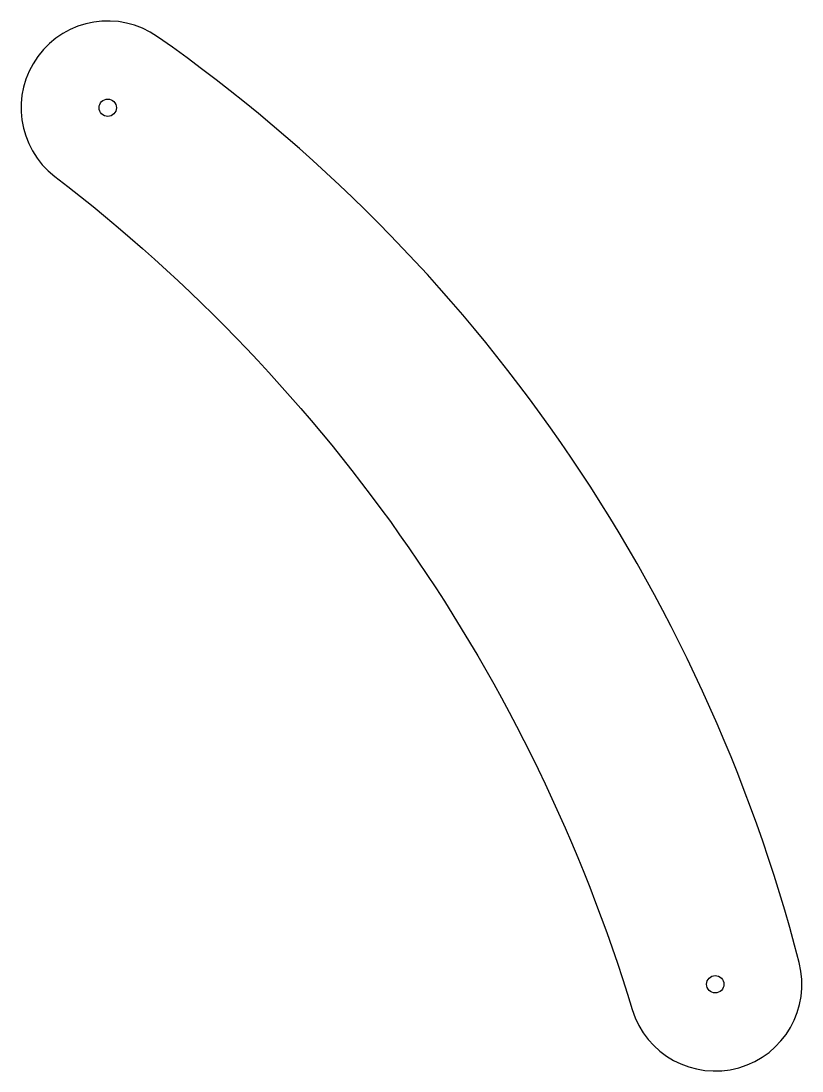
# Model space of a CAD drawing. Header units: millimetres. Extents: x -35 to 280, y 86 to 510.
import ezdxf

# ---------------------------------------------------------------- set-up
doc = ezdxf.new("R2010")
doc.units = ezdxf.units.MM

msp = doc.modelspace()

# ---------------------------------------------------------------- linework, layer by layer
msp.add_lwpolyline([(211.59, 111.03, 0.97933), (278.95, 129.98, 0.178069), (20.12, 503.64, 0.97933), (-21.3, 447.23, -0.156599)], format="xyb", close=True)
for centre in [(0, 475), (245.07, 121.21)]:
    msp.add_circle(centre, 3.5)

doc.saveas('drawing.dxf')
